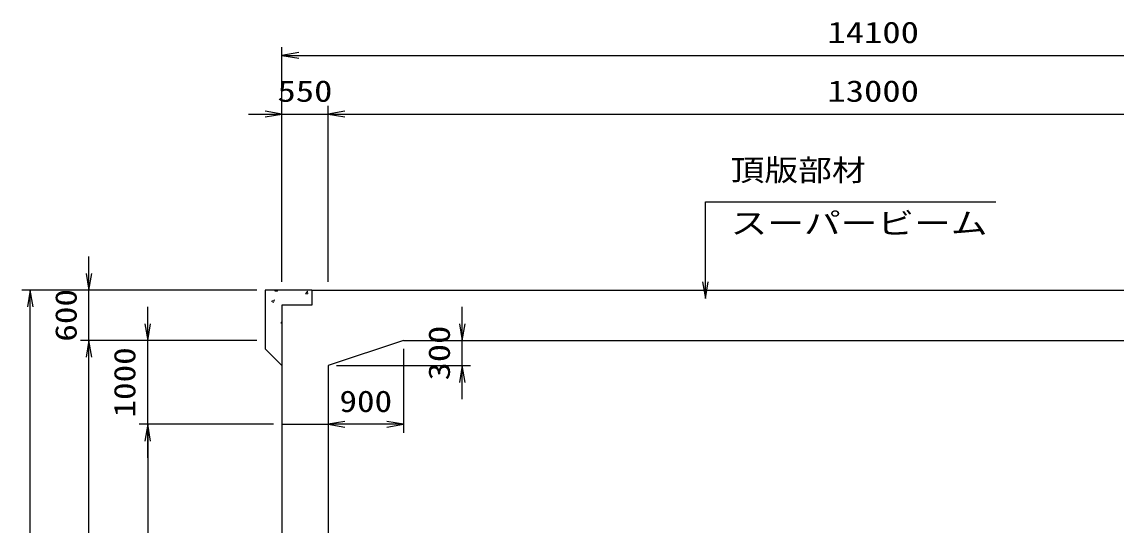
# Model space of a CAD drawing. Units: millimetres at full size. Extents: x 0 to 84100, y 0 to 59400.
# Drawn here: x 57900 to 70946, y 36598 to 42600 of the extents above; entities that cross this region are included whole.
import ezdxf
from ezdxf.enums import TextEntityAlignment as Align

# ---------------------------------------------------------------- set-up
doc = ezdxf.new("R2010")
doc.units = ezdxf.units.MM
for name, color, linetype, lineweight in [('D-DCR-HCHn', 4, 'Continuous', 9), ('D-STR-DIM', 7, 'Continuous', 25), ('D-STR-STRn', 1, 'Continuous', 25), ('D-STR-TXT', 7, 'Continuous', 25)]:
    doc.layers.add(name, color=color, linetype=linetype, lineweight=lineweight)
doc.styles.add('ＭＳ ゴシック', font='')
doc.styles.get('ＭＳ ゴシック').set_extended_font_data('MS Gothic')

# ---------------------------------------------------------------- blocks, each defined once
blk = doc.blocks.new('open_arrow')
at = {"color": 0, "linetype": 'Continuous', "lineweight": -2}
blk.add_lwpolyline([(7.5, 1.25), (0, 0), (7.5, -1.25)], dxfattribs=at)

msp = doc.modelspace()

# ---------------------------------------------------------------- linework, layer by layer
at = {"layer": 'D-DCR-HCHn'}
for p, q in [((60916.282, 39389.286), (60925.272, 39400)), ((60946.58, 39387.094), (60944.199, 39400)), ((60874.877, 39269.457), (60910.447, 39283.111)), ((60874.885, 39269.515), (60900.154, 39252.471)), ((60900.126, 39252.444), (60910.427, 39283.142)), ((60916.404, 39389.307), (60946.768, 39386.651)), ((61280.651, 39357.408), (61305.141, 39386.594)), ((61280.772, 39357.429), (61311.136, 39354.773)), ((61310.948, 39355.213), (61305.074, 39387.056)), ((60986.768, 39007.172), (61000, 39022.941)), ((60986.889, 39007.194), (61000, 39006.047))]:
    msp.add_line(p, q, dxfattribs=at)
at = {"layer": 'D-STR-DIM'}
for p, q in [((61000, 39500), (61000, 42300)), ((61000, 42200), (75100, 42200)), ((60600, 41500), (61950, 41500)), ((61000, 39500), (61000, 41600)), ((61550, 39500), (61550, 41600)), ((61550, 39500), (61550, 41600)), ((61550, 41500), (74550, 41500)), ((58700, 38400), (58700, 39800)), ((60700, 39400), (57900, 39400)), ((58000, 32550), (58000, 39400)), ((60700, 39400), (58600, 39400)), ((59400, 37400), (59400, 39200)), ((63150, 38100), (63150, 39200)), ((60700, 38800), (58600, 38800)), ((60700, 38800), (58600, 38800)), ((58700, 33300), (58700, 38800)), ((60700, 38800), (59300, 38800)), ((62550, 38800), (63250, 38800)), ((62450, 38700), (62450, 37700)), ((61650, 38500), (63250, 38500)), ((61550, 38400), (61550, 37700)), ((60900, 37800), (59300, 37800)), ((60900, 37800), (59300, 37800)), ((59400, 37800), (59400, 33300)), ((62450, 37800), (61550, 37800))]:
    msp.add_line(p, q, dxfattribs=at)
at = {"layer": 'D-STR-STRn'}
for p, q in [((60800, 39400), (60800, 38700)), ((61355, 39400), (60800, 39400)), ((61355, 39400), (74745, 39400)), ((61355, 39400), (61355, 39220)), ((61000, 39220), (61000, 32550)), ((61355, 39220), (61000, 39220)), ((62450, 38800), (61550, 38500)), ((62450, 38800), (73650, 38800)), ((60800, 38700), (61000, 38500)), ((61550, 38500), (61550, 33600)), ((61000, 37800), (61550, 37800))]:
    msp.add_line(p, q, dxfattribs=at)
at = {"layer": 'D-STR-TXT'}
msp.add_lwpolyline([(66050, 39300), (66050, 40451.777), (66250, 40451.777), (69512.437, 40451.777)], dxfattribs=at)

# ---------------------------------------------------------------- block references
at = {"layer": 'D-STR-DIM', "xscale": 26.7, "yscale": 26.7}
for p in [(61000, 42200), (61550, 41500), (61550, 41500), (61550, 37800)]:
    msp.add_blockref('open_arrow', p, dxfattribs=at)
for p, rotation in [((61000, 41500), 180), ((58700, 39400), 90), ((58000, 39400), 270), ((59400, 38800), 90), ((63150, 38800), 90), ((58700, 38800), 270), ((58700, 38800), 270), ((63150, 38500), 270), ((59400, 37800), 270), ((59400, 37800), 270), ((62450, 37800), 180)]:
    msp.add_blockref('open_arrow', p, dxfattribs=dict(at, rotation=rotation))
at = {"layer": 'D-STR-TXT', "xscale": 26.7, "yscale": 26.7, "rotation": 90}
msp.add_blockref('open_arrow', (66050, 39300), dxfattribs=at)

# ---------------------------------------------------------------- texts
at = {"layer": 'D-STR-DIM', "style": 'ＭＳ ゴシック'}
for s, width, p in [('14100', 1.25, (68050, 42475)), ('550', 1.25, (61275, 41775)), ('13000', 1.25, (68050, 41775)), ('900', 1.2, (62000, 38075))]:
    msp.add_text(s, height=256.6, dxfattribs=dict(at, width=width)).set_placement(p, align=Align.MIDDLE_CENTER)
for s, width, p in [('600', 1.2, (58425, 39100)), ('300', 1.25, (62875, 38650)), ('1000', 1.2, (59125, 38300))]:
    msp.add_text(s, height=256.6, rotation=90, dxfattribs=dict(at, width=width)).set_placement(p, align=Align.MIDDLE_CENTER)
at = {"layer": 'D-STR-TXT', "style": 'ＭＳ ゴシック', "width": 1.15}
msp.add_text('頂版部材\u3000\u3000\u3000\u3000', height=256.6, dxfattribs=at).set_placement((66350, 40960.406), align=Align.TOP_LEFT)
at = {"layer": 'D-STR-TXT', "style": 'ＭＳ ゴシック', "width": 1.25}
msp.add_text('スーパービーム', height=256.6, dxfattribs=at).set_placement((66350, 39993.147), align=Align.BOTTOM_LEFT)

doc.saveas('drawing.dxf')
